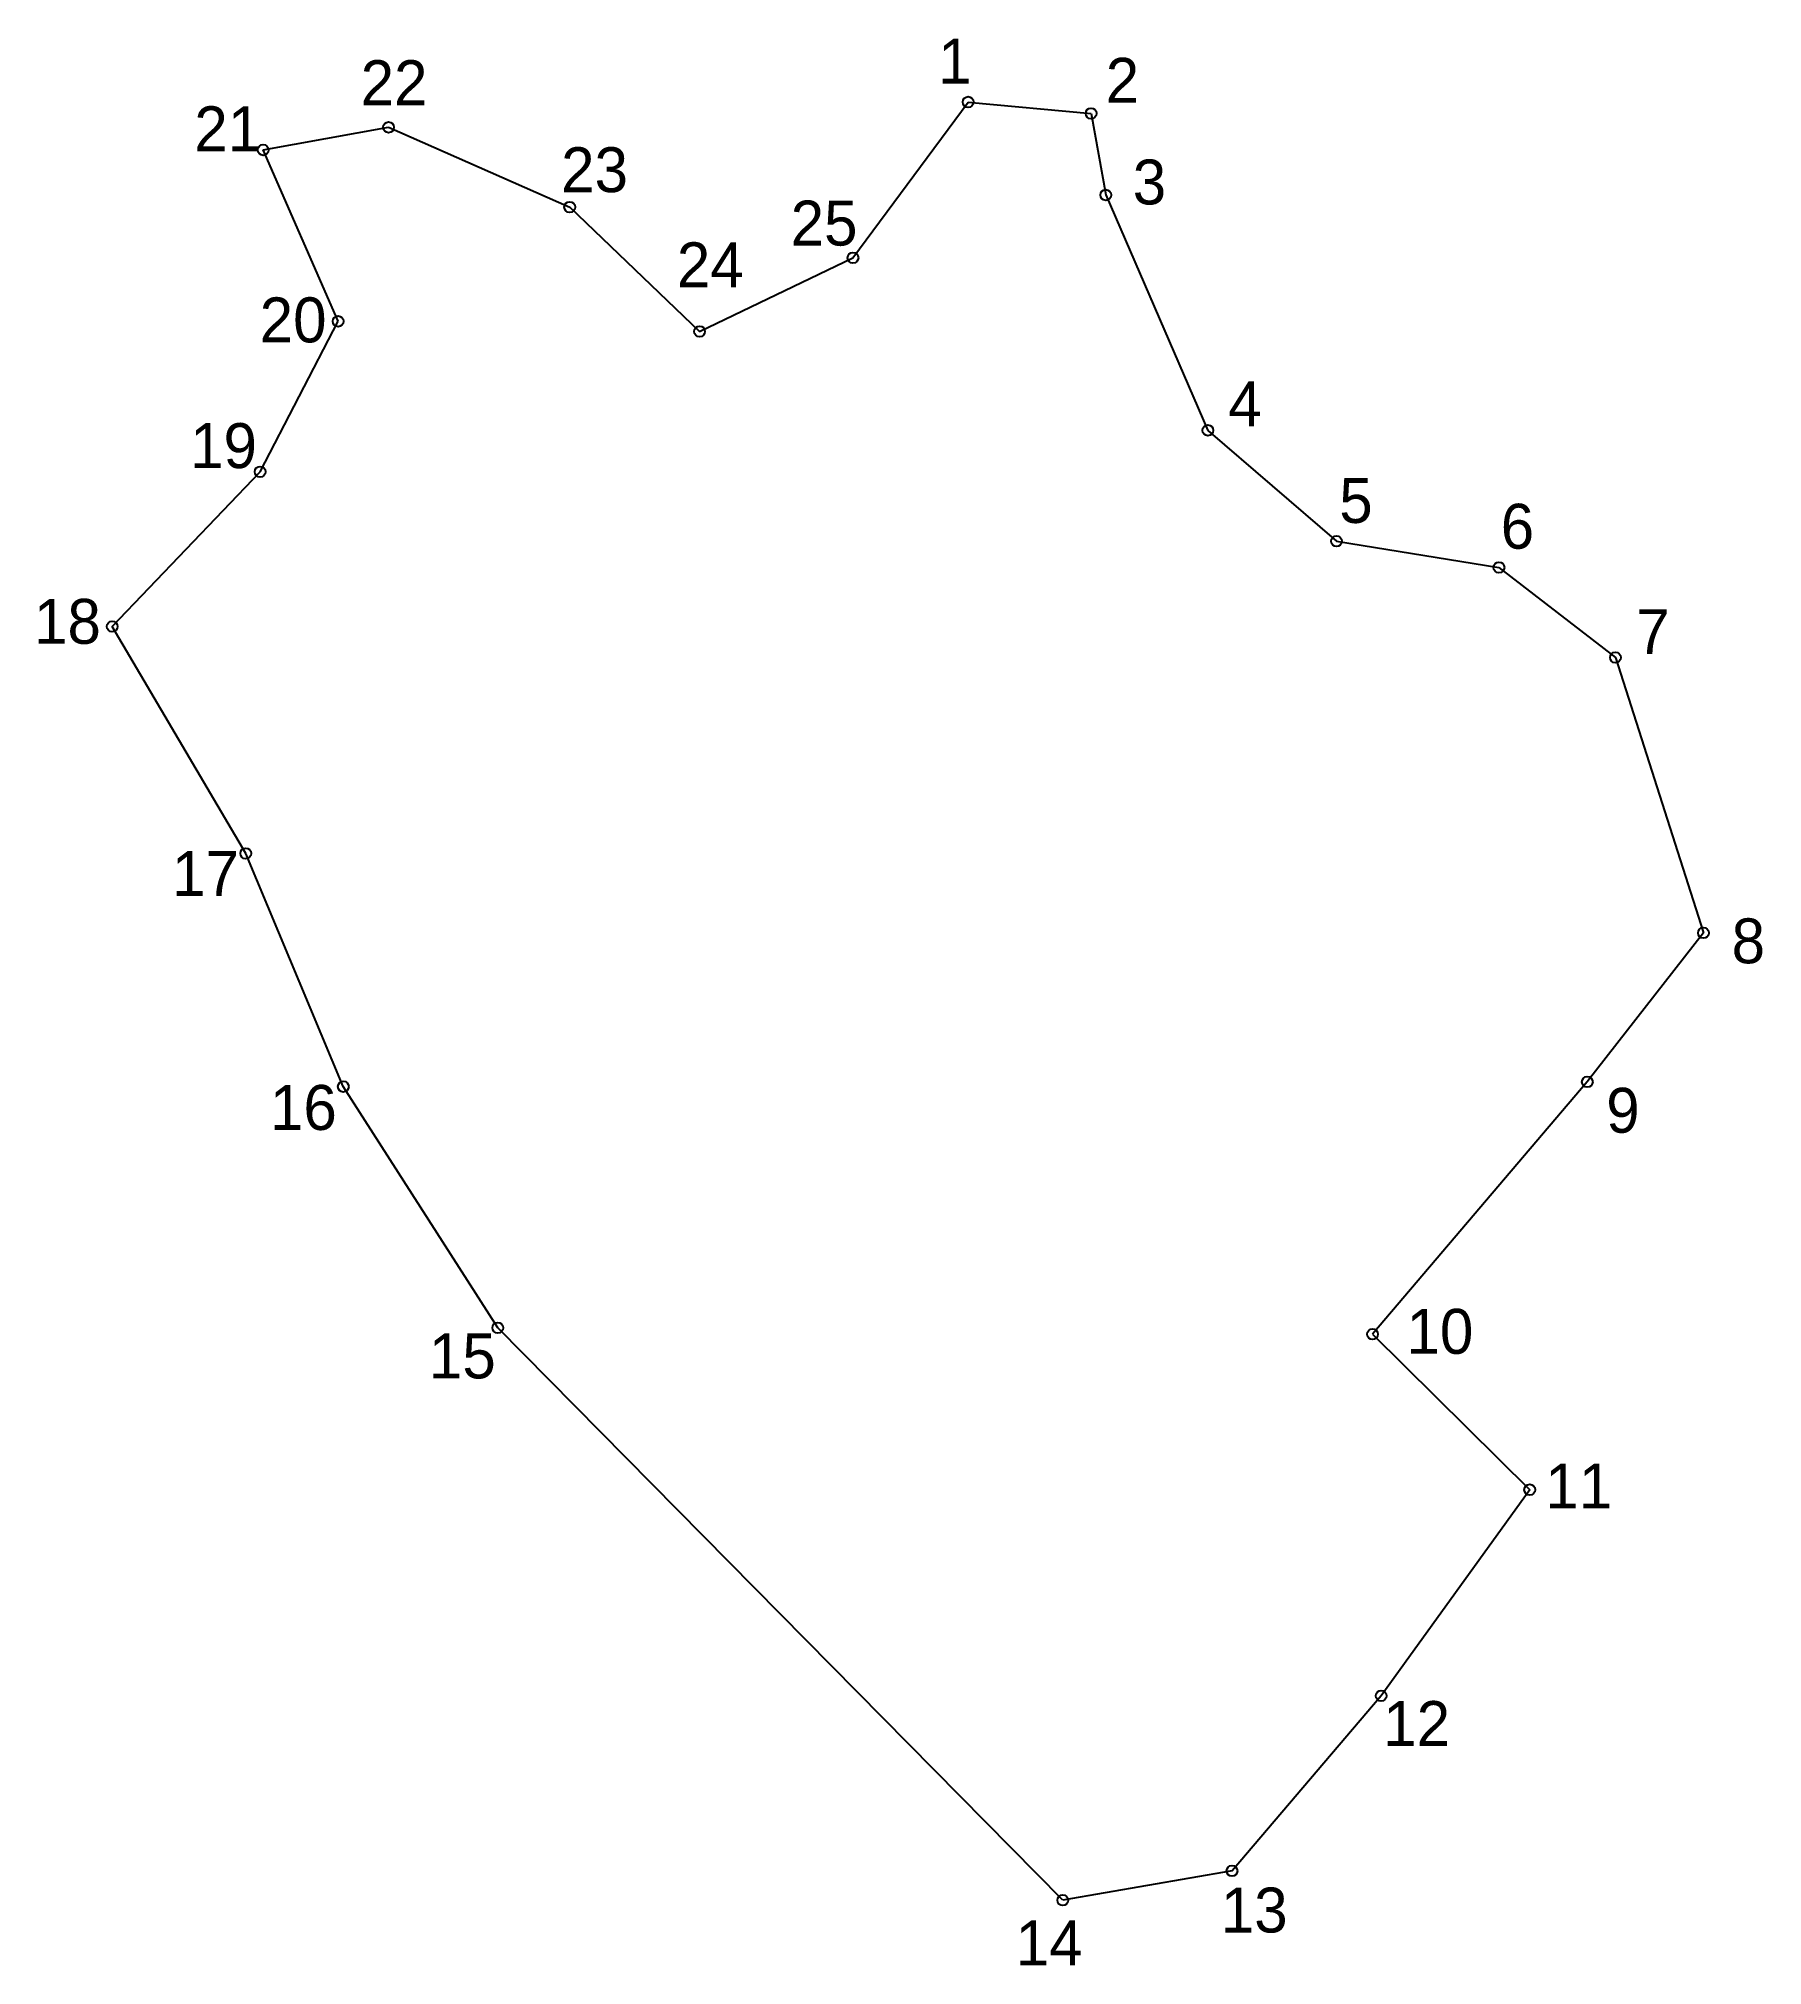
# Model space of a CAD drawing. Extents: x 546456 to 546598, y 1821683 to 1821842.
import ezdxf

# ---------------------------------------------------------------- set-up
doc = ezdxf.new("R2010")
doc.units = 0
for name, color, linetype in [('CanhThua', 7, 'Continuous'), ('MocDinhThua', 7, 'Continuous'), ('SoHieuDinhThua', 7, 'Continuous')]:
    doc.layers.add(name, color=color, linetype=linetype)

msp = doc.modelspace()

# ---------------------------------------------------------------- linework, layer by layer
at = {"layer": 'CanhThua'}
for p, q in [((546523.1, 1821823.96), (546532.61, 1821836.83)), ((546532.61, 1821836.83), (546542.77, 1821835.89)), ((546474.38, 1821832.87), (546484.74, 1821834.74)), ((546484.74, 1821834.74), (546499.7, 1821828.15)), ((546542.77, 1821835.89), (546543.98, 1821829.15)), ((546480.57, 1821818.71), (546474.38, 1821832.87)), ((546543.98, 1821829.15), (546552.42, 1821809.7)), ((546499.7, 1821828.15), (546510.43, 1821817.87)), ((546510.43, 1821817.87), (546523.1, 1821823.96)), ((546474.13, 1821806.28), (546480.57, 1821818.71)), ((546552.42, 1821809.7), (546563.04, 1821800.54)), ((546461.91, 1821793.49), (546474.13, 1821806.28)), ((546563.04, 1821800.54), (546576.46, 1821798.37)), ((546576.46, 1821798.37), (546586.08, 1821790.93)), ((546472.94, 1821774.74), (546461.91, 1821793.49)), ((546586.08, 1821790.93), (546593.35, 1821768.17)), ((546481, 1821755.47), (546472.94, 1821774.74)), ((546593.35, 1821768.17), (546583.76, 1821755.86)), ((546493.76, 1821735.54), (546481, 1821755.47)), ((546583.76, 1821755.86), (546566.02, 1821735.01)), ((546540.43, 1821688.24), (546493.76, 1821735.54)), ((546566.02, 1821735.01), (546579, 1821722.16)), ((546579, 1821722.16), (546566.73, 1821705.13)), ((546566.73, 1821705.13), (546554.41, 1821690.66)), ((546554.41, 1821690.66), (546540.43, 1821688.24))]:
    msp.add_line(p, q, dxfattribs=at)
at = {"layer": 'MocDinhThua'}
for centre in [(546532.61, 1821836.83), (546542.77, 1821835.89), (546484.74, 1821834.74), (546474.38, 1821832.87), (546499.7, 1821828.15), (546543.98, 1821829.15), (546523.1, 1821823.96), (546480.57, 1821818.71), (546510.43, 1821817.87), (546552.42, 1821809.7), (546474.13, 1821806.28), (546563.04, 1821800.54), (546576.46, 1821798.37), (546461.91, 1821793.49), (546586.08, 1821790.93), (546472.94, 1821774.74), (546593.35, 1821768.17), (546481, 1821755.47), (546583.76, 1821755.86), (546493.76, 1821735.54), (546566.02, 1821735.01), (546579, 1821722.16), (546566.73, 1821705.13), (546554.41, 1821690.66), (546540.43, 1821688.24)]:
    msp.add_circle(centre, 0.446, dxfattribs=at)

# ---------------------------------------------------------------- texts
at = {"layer": 'SoHieuDinhThua'}
for s, height, p in [('1', 3.71, (546530.13, 1821838.36)), ('22', 3.715, (546482.43, 1821836.57)), ('2', 3.71, (546543.98, 1821836.77)), ('21', 3.715, (546468.69, 1821832.76)), ('23', 3.715, (546498.99, 1821829.38)), ('3', 3.71, (546546.21, 1821828.37)), ('25', 3.715, (546517.95, 1821824.97)), ('24', 3.715, (546508.55, 1821821.52)), ('20', 3.715, (546474.09, 1821816.97)), ('4', 3.71, (546554.1, 1821810.04)), ('19', 3.715, (546468.34, 1821806.58)), ('5', 3.71, (546563.27, 1821802.05)), ('6', 3.71, (546576.61, 1821799.92)), ('18', 3.715, (546455.45, 1821792.06)), ('7', 3.71, (546587.8, 1821791.21)), ('17', 3.715, (546466.85, 1821771.22)), ('8', 3.71, (546595.68, 1821765.66)), ('16', 3.715, (546474.94, 1821751.89)), ('9', 3.71, (546585.32, 1821751.66)), ('10', 3.715, (546568.82, 1821733.39)), ('15', 3.715, (546488.07, 1821731.36)), ('11', 3.715, (546580.29, 1821720.61)), ('12', 3.715, (546566.9, 1821700.98)), ('13', 3.715, (546553.48, 1821685.57)), ('14', 3.715, (546536.54, 1821682.85))]:
    msp.add_text(s, height=height, dxfattribs=at).set_placement(p)

doc.saveas('drawing.dxf')
